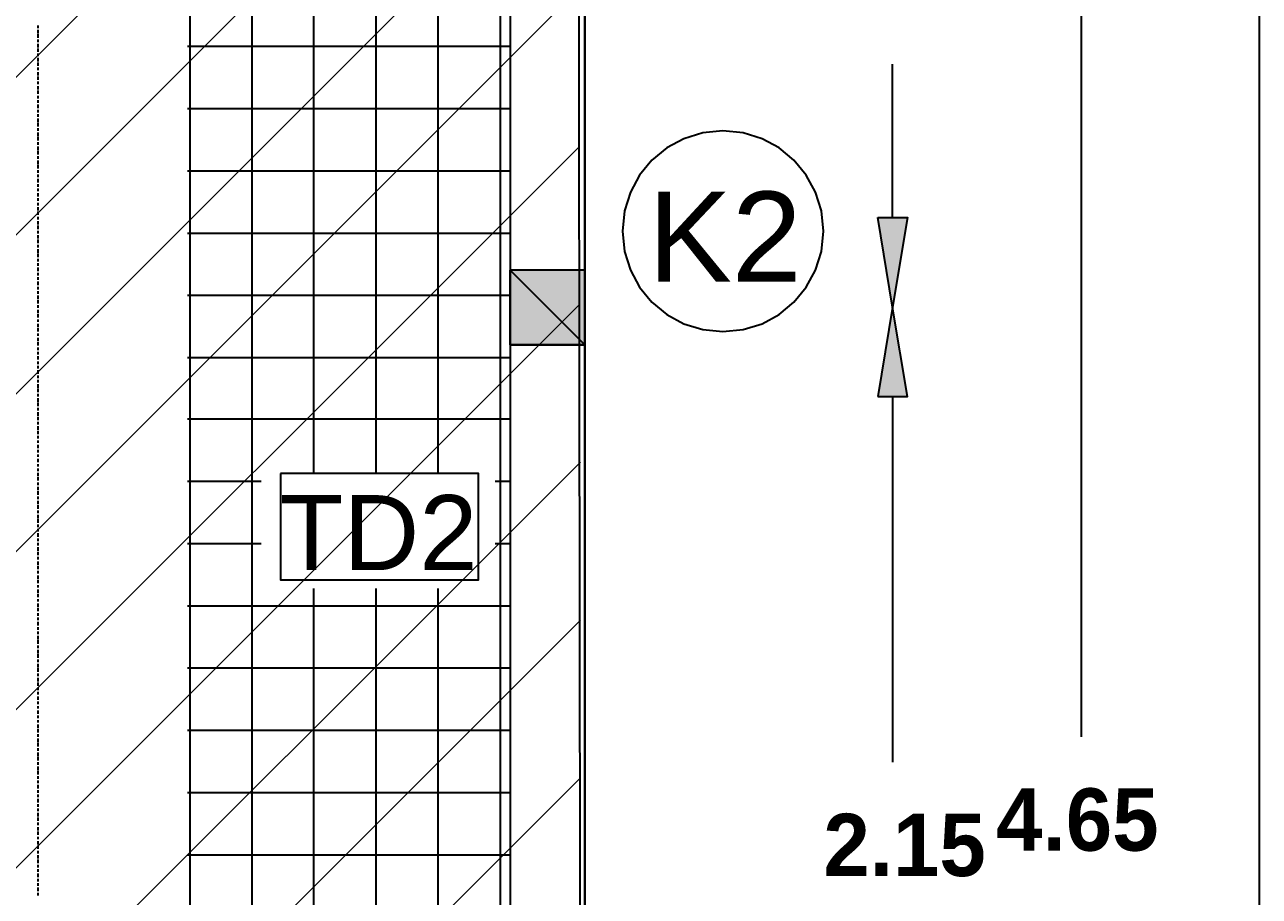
# Model space of a CAD drawing. Header units: metres. Extents: x 2.9 to 42.8, y 1.7 to 28.7.
# Drawn here: x 11.505 to 13.988, y 18.415 to 20.168 of the extents above; entities that cross this region are included whole.
import ezdxf

# ---------------------------------------------------------------- set-up
doc = ezdxf.new("R2010")
doc.units = ezdxf.units.M
for name, color, linetype in [('AMARILLO', 2, 'Continuous'), ('MAGENTA', 6, 'Continuous'), ('NEGRO', 7, 'Continuous'), ('RELLENO_MAGENTA', 6, 'Continuous'), ('RELLENO_ROJO', 1, 'Continuous'), ('ROJO', 1, 'Continuous'), ('TEXTO', 7, 'Continuous')]:
    doc.layers.add(name, color=color, linetype=linetype)
doc.layers.add('RGB_147_149_152', color=7, linetype='Continuous', true_color=0x939598)
doc.styles.add('ArialMT', font='arial.ttf')
doc.styles.add('CityBlueprint', font='cityb___.ttf')

msp = doc.modelspace()

# ---------------------------------------------------------------- hatches: boundary and pattern name
at = {"layer": 'RELLENO_MAGENTA'}
h = msp.add_hatch(color=256, dxfattribs=at)
h.dxf.hatch_style = 1
h.paths.add_polyline_path([(12.6312, 19.6744), (12.4813, 19.6744), (12.6312, 19.5245), (12.6312, 19.6744)])
h.paths.add_polyline_path([(12.4813, 19.6744), (12.6312, 19.5245), (12.4813, 19.5245), (12.4813, 19.6744)])
at = {"layer": 'RELLENO_ROJO'}
h = msp.add_hatch(color=256, dxfattribs=at)
h.dxf.hatch_style = 1
h.paths.add_polyline_path([(13.2203, 19.7803), (13.2803, 19.7803), (13.2503, 19.6003), (13.2203, 19.7803)])
h = msp.add_hatch(color=256, dxfattribs=at)
h.dxf.hatch_style = 1
h.paths.add_polyline_path([(13.2203, 19.4204), (13.2803, 19.4204), (13.2503, 19.6003), (13.2203, 19.4204)])

# ---------------------------------------------------------------- linework, layer by layer
at = {"layer": 'AMARILLO', "lineweight": -3}
for points in [[(11.5323, 20.1612), (11.5323, 20.1665)], [(12.6312, 20.1595), (12.6312, 20.1665)], [(11.5323, 20.1507), (11.5323, 20.1577)], [(11.5323, 20.1418), (11.5323, 20.1489)], [(11.5323, 20.133), (11.5323, 20.1383)], [(12.6312, 20.1507), (12.6312, 20.1577)], [(12.6312, 20.1418), (12.6312, 20.1471)], [(12.6312, 20.1313), (12.6312, 20.1383)], [(11.5323, 20.1224), (11.5323, 20.1295)], [(11.5323, 20.1136), (11.5323, 20.1207)], [(11.5323, 20.1048), (11.5323, 20.1101)], [(12.6312, 20.1224), (12.6312, 20.1295)], [(12.6312, 20.1136), (12.6312, 20.1189)], [(12.6312, 20.1048), (12.6312, 20.1101)], [(11.5323, 20.0942), (11.5323, 20.1013)], [(11.5323, 20.0854), (11.5323, 20.0925)], [(12.6312, 20.0942), (12.6312, 20.1013)], [(12.6312, 20.0854), (12.6312, 20.0907)], [(11.5323, 20.0766), (11.5323, 20.0819)], [(11.5323, 20.066), (11.5323, 20.0731)], [(11.5323, 20.0572), (11.5323, 20.0642)], [(12.6312, 20.0766), (12.6312, 20.0819)], [(12.6312, 20.066), (12.6312, 20.0731)], [(12.6312, 20.0572), (12.6312, 20.0625)], [(11.5323, 20.0484), (11.5323, 20.0537)], [(11.5323, 20.0378), (11.5323, 20.0448)], [(11.5323, 20.029), (11.5323, 20.036)], [(12.6312, 20.0484), (12.6312, 20.0537)], [(12.6312, 20.0378), (12.6312, 20.0448)], [(12.6312, 20.029), (12.6312, 20.036)], [(11.5323, 20.0201), (11.5323, 20.0254)], [(11.5323, 20.0113), (11.5323, 20.0166)], [(12.6312, 20.0201), (12.6312, 20.0254)], [(12.6312, 20.0096), (12.6312, 20.0166)], [(11.5323, 20.0007), (11.5323, 20.0078)], [(11.5323, 19.9919), (11.5323, 19.9972)], [(11.5323, 19.9831), (11.5323, 19.9884)], [(12.6312, 20.0007), (12.6312, 20.0078)], [(12.6312, 19.9919), (12.6312, 19.9972)], [(12.6312, 19.9813), (12.6312, 19.9884)], [(11.5323, 19.9725), (11.5323, 19.9796)], [(11.5323, 19.9637), (11.5323, 19.9708)], [(12.6312, 19.9725), (12.6312, 19.9796)], [(12.6312, 19.9637), (12.6312, 19.969)], [(11.5323, 19.9549), (11.5323, 19.9602)], [(11.5323, 19.9443), (11.5323, 19.9513)], [(11.5323, 19.9355), (11.5323, 19.9425)], [(12.6312, 19.9531), (12.6312, 19.9602)], [(12.6312, 19.9443), (12.6312, 19.9513)], [(12.6312, 19.9355), (12.6312, 19.9408)], [(11.5323, 19.9267), (11.5323, 19.9319)], [(11.5323, 19.9161), (11.5323, 19.9231)], [(11.5323, 19.9072), (11.5323, 19.9143)], [(12.6312, 19.9267), (12.6312, 19.9319)], [(12.6312, 19.9161), (12.6312, 19.9231)], [(12.6312, 19.9072), (12.6312, 19.9125)], [(11.5323, 19.8984), (11.5323, 19.9037)], [(11.5323, 19.8878), (11.5323, 19.8949)], [(11.5323, 19.879), (11.5323, 19.8861)], [(12.6312, 19.8984), (12.6312, 19.9037)], [(12.6312, 19.8878), (12.6312, 19.8949)], [(11.5323, 19.8702), (11.5323, 19.8755)], [(11.5323, 19.8614), (11.5323, 19.8667)], [(12.6312, 19.879), (12.6312, 19.8843)], [(12.6312, 19.8702), (12.6312, 19.8755)], [(12.6312, 19.8596), (12.6312, 19.8667)], [(11.5323, 19.8508), (11.5323, 19.8579)], [(11.5323, 19.842), (11.5323, 19.8473)], [(11.5323, 19.8332), (11.5323, 19.8385)], [(12.6312, 19.8508), (12.6312, 19.8579)], [(12.6312, 19.842), (12.6312, 19.8473)], [(12.6312, 19.8314), (12.6312, 19.8385)], [(11.5323, 19.8226), (11.5323, 19.8296)], [(11.5323, 19.8138), (11.5323, 19.8191)], [(12.6312, 19.8226), (12.6312, 19.8296)], [(12.6312, 19.8138), (12.6312, 19.8191)], [(11.5323, 19.8049), (11.5323, 19.8102)], [(11.5323, 19.7944), (11.5323, 19.8014)], [(11.5323, 19.7855), (11.5323, 19.7926)], [(12.6312, 19.8032), (12.6312, 19.8102)], [(12.6312, 19.7944), (12.6312, 19.8014)], [(12.6312, 19.7855), (12.6312, 19.7908)], [(11.5323, 19.7767), (11.5323, 19.782)], [(11.5323, 19.7661), (11.5323, 19.7732)], [(11.5323, 19.7573), (11.5323, 19.7644)], [(12.6312, 19.775), (12.6312, 19.782)], [(12.6312, 19.7661), (12.6312, 19.7732)], [(12.6312, 19.7573), (12.6312, 19.7626)], [(11.5323, 19.7485), (11.5323, 19.7538)], [(11.5323, 19.7379), (11.5323, 19.745)], [(12.6312, 19.7485), (12.6312, 19.7538)], [(12.6312, 19.7379), (12.6312, 19.745)], [(11.5323, 19.7291), (11.5323, 19.7362)], [(11.5323, 19.7203), (11.5323, 19.7256)], [(11.5323, 19.7097), (11.5323, 19.7168)], [(12.6312, 19.7291), (12.6312, 19.7344)], [(12.6312, 19.7203), (12.6312, 19.7256)], [(12.6312, 19.7097), (12.6312, 19.7168)], [(11.5323, 19.7009), (11.5323, 19.7079)], [(11.5323, 19.6921), (11.5323, 19.6973)], [(11.5323, 19.6832), (11.5323, 19.6885)], [(12.6312, 19.7009), (12.6312, 19.7062)], [(12.6312, 19.6921), (12.6312, 19.6973)], [(12.6312, 19.6815), (12.6312, 19.6885)], [(11.5323, 19.6727), (11.5323, 19.6797)], [(11.5323, 19.6638), (11.5323, 19.6691)], [(12.6312, 19.6727), (12.6312, 19.6797)], [(12.6312, 19.6638), (12.6312, 19.6691)], [(11.5323, 19.655), (11.5323, 19.6603)], [(11.5323, 19.6444), (11.5323, 19.6515)], [(11.5323, 19.6356), (11.5323, 19.6409)], [(12.6312, 19.6533), (12.6312, 19.6603)], [(12.6312, 19.6444), (12.6312, 19.6515)], [(12.6312, 19.6356), (12.6312, 19.6409)], [(11.5323, 19.6268), (11.5323, 19.6321)], [(11.5323, 19.6162), (11.5323, 19.6233)], [(11.5323, 19.6074), (11.5323, 19.6144)], [(12.6312, 19.625), (12.6312, 19.6321)], [(12.6312, 19.6162), (12.6312, 19.6233)], [(11.5323, 19.5986), (11.5323, 19.6039)], [(11.5323, 19.588), (11.5323, 19.595)], [(12.6312, 19.6074), (12.6312, 19.6127)], [(12.6312, 19.5968), (12.6312, 19.6039)], [(12.6312, 19.588), (12.6312, 19.595)], [(11.5323, 19.5792), (11.5323, 19.5862)], [(11.5323, 19.5703), (11.5323, 19.5756)], [(11.5323, 19.5598), (11.5323, 19.5668)], [(12.6312, 19.5792), (12.6312, 19.5845)], [(12.6312, 19.5703), (12.6312, 19.5756)], [(12.6312, 19.5598), (12.6312, 19.5668)], [(11.5323, 19.5509), (11.5323, 19.558)], [(11.5323, 19.5421), (11.5323, 19.5474)], [(11.5323, 19.5315), (11.5323, 19.5386)], [(12.6312, 19.5509), (12.6312, 19.5562)], [(12.6312, 19.5421), (12.6312, 19.5474)], [(12.6312, 19.5315), (12.6312, 19.5386)], [(11.5323, 19.5227), (11.5323, 19.5298)], [(11.5323, 19.5139), (11.5323, 19.5192)], [(12.6312, 19.5227), (12.6312, 19.5298)], [(12.6312, 19.5139), (12.6312, 19.5192)], [(11.5323, 19.5051), (11.5323, 19.5104)], [(11.5323, 19.4945), (11.5323, 19.5016)], [(11.5323, 19.4857), (11.5323, 19.491)], [(12.6312, 19.5033), (12.6312, 19.5104)], [(12.6312, 19.4945), (12.6312, 19.5016)], [(12.6312, 19.4857), (12.6312, 19.491)], [(11.5323, 19.4769), (11.5323, 19.4822)], [(11.5323, 19.4663), (11.5323, 19.4733)], [(12.6312, 19.4751), (12.6312, 19.4822)], [(12.6312, 19.4663), (12.6312, 19.4733)], [(11.5323, 19.4575), (11.5323, 19.4628)], [(11.5323, 19.4486), (11.5323, 19.4539)], [(11.5323, 19.4381), (11.5323, 19.4451)], [(12.6312, 19.4575), (12.6312, 19.4628)], [(12.6312, 19.4469), (12.6312, 19.4539)], [(12.6312, 19.4381), (12.6312, 19.4451)], [(11.5323, 19.4292), (11.5323, 19.4363)], [(11.5323, 19.4204), (11.5323, 19.4257)], [(11.5323, 19.4098), (11.5323, 19.4169)], [(12.6312, 19.4292), (12.6312, 19.4345)], [(12.6312, 19.4187), (12.6312, 19.4257)], [(12.6312, 19.4098), (12.6312, 19.4169)], [(11.5323, 19.401), (11.5323, 19.4081)], [(11.5323, 19.3922), (11.5323, 19.3975)], [(12.6312, 19.401), (12.6312, 19.4063)], [(12.6312, 19.3922), (12.6312, 19.3975)], [(11.5323, 19.3816), (11.5323, 19.3887)], [(11.5323, 19.3728), (11.5323, 19.3798)], [(11.5323, 19.364), (11.5323, 19.3693)], [(12.6312, 19.3816), (12.6312, 19.3887)], [(12.6312, 19.3728), (12.6312, 19.3781)], [(12.6312, 19.364), (12.6312, 19.3693)], [(11.5323, 19.3534), (11.5323, 19.3604)], [(11.5323, 19.3446), (11.5323, 19.3516)], [(11.5323, 19.3358), (11.5323, 19.341)], [(12.6312, 19.3534), (12.6312, 19.3604)], [(12.6312, 19.3446), (12.6312, 19.3516)], [(12.6312, 19.3358), (12.6312, 19.341)], [(11.5323, 19.3269), (11.5323, 19.3322)], [(11.5323, 19.3163), (11.5323, 19.3234)], [(12.6312, 19.3252), (12.6312, 19.3322)], [(12.6312, 19.3163), (12.6312, 19.3234)], [(11.5323, 19.3075), (11.5323, 19.3128)], [(11.5323, 19.2987), (11.5323, 19.304)], [(11.5323, 19.2881), (11.5323, 19.2952)], [(12.6312, 19.3075), (12.6312, 19.3128)], [(12.6312, 19.2969), (12.6312, 19.304)], [(12.6312, 19.2881), (12.6312, 19.2952)], [(11.5323, 19.2793), (11.5323, 19.2846)], [(11.5323, 19.2705), (11.5323, 19.2758)], [(11.5323, 19.2599), (11.5323, 19.267)], [(12.6312, 19.2793), (12.6312, 19.2846)], [(12.6312, 19.2687), (12.6312, 19.2758)], [(12.6312, 19.2599), (12.6312, 19.267)], [(11.5323, 19.2511), (11.5323, 19.2581)], [(11.5323, 19.2423), (11.5323, 19.2476)], [(12.6312, 19.2511), (12.6312, 19.2564)], [(12.6312, 19.2423), (12.6312, 19.2476)], [(11.5323, 19.2317), (11.5323, 19.2387)], [(11.5323, 19.2229), (11.5323, 19.2299)], [(11.5323, 19.214), (11.5323, 19.2193)], [(12.6312, 19.2317), (12.6312, 19.2387)], [(12.6312, 19.2229), (12.6312, 19.2282)], [(12.6312, 19.214), (12.6312, 19.2193)], [(11.5323, 19.2035), (11.5323, 19.2105)], [(11.5323, 19.1946), (11.5323, 19.2017)], [(11.5323, 19.1858), (11.5323, 19.1911)], [(12.6312, 19.2035), (12.6312, 19.2105)], [(12.6312, 19.1946), (12.6312, 19.1999)], [(12.6312, 19.1858), (12.6312, 19.1911)], [(11.5323, 19.1752), (11.5323, 19.1823)], [(11.5323, 19.1664), (11.5323, 19.1735)], [(12.6312, 19.1752), (12.6312, 19.1823)], [(12.6312, 19.1664), (12.6312, 19.1735)], [(11.5323, 19.1576), (11.5323, 19.1629)], [(11.5323, 19.1488), (11.5323, 19.1541)], [(11.5323, 19.1382), (11.5323, 19.1453)], [(12.6312, 19.1576), (12.6312, 19.1629)], [(12.6312, 19.147), (12.6312, 19.1541)], [(12.6312, 19.1382), (12.6312, 19.1453)], [(11.5323, 19.1294), (11.5323, 19.1347)], [(11.5323, 19.1206), (11.5323, 19.1258)], [(11.5323, 19.11), (11.5323, 19.117)], [(12.6312, 19.1294), (12.6312, 19.1347)], [(12.6312, 19.1188), (12.6312, 19.1258)], [(12.6312, 19.11), (12.6312, 19.117)], [(11.5323, 19.1012), (11.5323, 19.1082)], [(11.5323, 19.0923), (11.5323, 19.0976)], [(12.6312, 19.1012), (12.6312, 19.1064)], [(12.6312, 19.0906), (12.6312, 19.0976)], [(11.5323, 19.0818), (11.5323, 19.0888)], [(11.5323, 19.0729), (11.5323, 19.08)], [(11.5323, 19.0641), (11.5323, 19.0694)], [(12.6312, 19.0818), (12.6312, 19.0888)], [(12.6312, 19.0729), (12.6312, 19.0782)], [(12.6312, 19.0641), (12.6312, 19.0694)], [(11.5323, 19.0535), (11.5323, 19.0606)], [(11.5323, 19.0447), (11.5323, 19.0518)], [(12.6312, 19.0535), (12.6312, 19.0606)], [(12.6312, 19.0447), (12.6312, 19.05)], [(11.5323, 19.0359), (11.5323, 19.0412)], [(11.5323, 19.0253), (11.5323, 19.0324)], [(11.5323, 19.0165), (11.5323, 19.0235)], [(12.6312, 19.0359), (12.6312, 19.0412)], [(12.6312, 19.0253), (12.6312, 19.0324)], [(12.6312, 19.0165), (12.6312, 19.0218)], [(11.5323, 19.0077), (11.5323, 19.013)], [(11.5323, 18.9971), (11.5323, 19.0041)], [(11.5323, 18.9883), (11.5323, 18.9953)], [(12.6312, 19.0077), (12.6312, 19.013)], [(12.6312, 18.9971), (12.6312, 19.0041)], [(12.6312, 18.9883), (12.6312, 18.9953)], [(11.5323, 18.9794), (11.5323, 18.9847)], [(11.5323, 18.9706), (11.5323, 18.9759)], [(12.6312, 18.9794), (12.6312, 18.9847)], [(12.6312, 18.9689), (12.6312, 18.9759)], [(11.5323, 18.96), (11.5323, 18.9671)], [(11.5323, 18.9512), (11.5323, 18.9565)], [(11.5323, 18.9424), (11.5323, 18.9477)], [(12.6312, 18.96), (12.6312, 18.9671)], [(12.6312, 18.9512), (12.6312, 18.9565)], [(12.6312, 18.9406), (12.6312, 18.9477)], [(11.5323, 18.9318), (11.5323, 18.9389)], [(11.5323, 18.923), (11.5323, 18.9301)], [(11.5323, 18.9142), (11.5323, 18.9195)], [(12.6312, 18.9318), (12.6312, 18.9389)], [(12.6312, 18.923), (12.6312, 18.9283)], [(12.6312, 18.9124), (12.6312, 18.9195)], [(11.5323, 18.9036), (11.5323, 18.9107)], [(11.5323, 18.8948), (11.5323, 18.9018)], [(12.6312, 18.9036), (12.6312, 18.9107)], [(12.6312, 18.8948), (12.6312, 18.9001)], [(11.5323, 18.886), (11.5323, 18.8912)], [(11.5323, 18.8754), (11.5323, 18.8824)], [(11.5323, 18.8666), (11.5323, 18.8736)], [(12.6312, 18.886), (12.6312, 18.8912)], [(12.6312, 18.8754), (12.6312, 18.8824)], [(12.6312, 18.8666), (12.6312, 18.8718)], [(11.5323, 18.8577), (11.5323, 18.863)], [(11.5323, 18.8472), (11.5323, 18.8542)], [(11.5323, 18.8383), (11.5323, 18.8454)], [(12.6312, 18.8577), (12.6312, 18.863)], [(12.6312, 18.8472), (12.6312, 18.8542)], [(12.6312, 18.8383), (12.6312, 18.8436)], [(11.5323, 18.8295), (11.5323, 18.8348)], [(11.5323, 18.8207), (11.5323, 18.826)], [(12.6312, 18.8295), (12.6312, 18.8348)], [(12.6312, 18.8189), (12.6312, 18.826)], [(11.5323, 18.8101), (11.5323, 18.8172)], [(11.5323, 18.8013), (11.5323, 18.8066)], [(11.5323, 18.7925), (11.5323, 18.7978)], [(12.6312, 18.8101), (12.6312, 18.8172)], [(12.6312, 18.8013), (12.6312, 18.8066)], [(12.6312, 18.7907), (12.6312, 18.7978)], [(11.5323, 18.7819), (11.5323, 18.7889)], [(11.5323, 18.7731), (11.5323, 18.7784)], [(11.5323, 18.7643), (11.5323, 18.7695)], [(12.6312, 18.7819), (12.6312, 18.7889)], [(12.6312, 18.7731), (12.6312, 18.7784)], [(12.6312, 18.7625), (12.6312, 18.7695)], [(11.5323, 18.7537), (11.5323, 18.7607)], [(11.5323, 18.7448), (11.5323, 18.7519)], [(12.6312, 18.7537), (12.6312, 18.7607)], [(12.6312, 18.7448), (12.6312, 18.7501)], [(11.5323, 18.736), (11.5323, 18.7413)], [(11.5323, 18.7254), (11.5323, 18.7325)], [(11.5323, 18.7166), (11.5323, 18.7237)], [(12.6312, 18.7343), (12.6312, 18.7413)], [(12.6312, 18.7254), (12.6312, 18.7325)], [(12.6312, 18.7166), (12.6312, 18.7219)], [(11.5323, 18.7078), (11.5323, 18.7131)], [(11.5323, 18.6972), (11.5323, 18.7043)], [(11.5323, 18.6884), (11.5323, 18.6955)], [(12.6312, 18.7078), (12.6312, 18.7131)], [(12.6312, 18.6972), (12.6312, 18.7043)], [(11.5323, 18.6796), (11.5323, 18.6849)], [(11.5323, 18.669), (11.5323, 18.6761)], [(12.6312, 18.6884), (12.6312, 18.6937)], [(12.6312, 18.6796), (12.6312, 18.6849)], [(12.6312, 18.669), (12.6312, 18.6761)], [(11.5323, 18.6602), (11.5323, 18.6672)], [(11.5323, 18.6514), (11.5323, 18.6567)], [(11.5323, 18.6425), (11.5323, 18.6478)], [(12.6312, 18.6602), (12.6312, 18.6655)], [(12.6312, 18.6514), (12.6312, 18.6567)], [(12.6312, 18.6408), (12.6312, 18.6478)], [(11.5323, 18.632), (11.5323, 18.639)], [(11.5323, 18.6231), (11.5323, 18.6284)], [(12.6312, 18.632), (12.6312, 18.639)], [(12.6312, 18.6231), (12.6312, 18.6284)], [(11.5323, 18.6143), (11.5323, 18.6196)], [(11.5323, 18.6037), (11.5323, 18.6108)], [(11.5323, 18.5949), (11.5323, 18.6002)], [(12.6312, 18.6126), (12.6312, 18.6196)], [(12.6312, 18.6037), (12.6312, 18.6108)], [(12.6312, 18.5949), (12.6312, 18.6002)], [(11.5323, 18.5861), (11.5323, 18.5914)], [(11.5323, 18.5755), (11.5323, 18.5826)], [(11.5323, 18.5667), (11.5323, 18.5737)], [(12.6312, 18.5843), (12.6312, 18.5914)], [(12.6312, 18.5755), (12.6312, 18.5826)], [(12.6312, 18.5667), (12.6312, 18.572)], [(11.5323, 18.5579), (11.5323, 18.5632)], [(11.5323, 18.5473), (11.5323, 18.5543)], [(11.5323, 18.5385), (11.5323, 18.5455)], [(12.6312, 18.5561), (12.6312, 18.5632)], [(12.6312, 18.5473), (12.6312, 18.5543)], [(11.5323, 18.5297), (11.5323, 18.5349)], [(11.5323, 18.5191), (11.5323, 18.5261)], [(12.6312, 18.5385), (12.6312, 18.5438)], [(12.6312, 18.5297), (12.6312, 18.5349)], [(12.6312, 18.5191), (12.6312, 18.5261)], [(11.5323, 18.5103), (11.5323, 18.5173)], [(11.5323, 18.5014), (11.5323, 18.5067)], [(11.5323, 18.4908), (11.5323, 18.4979)], [(12.6312, 18.5103), (12.6312, 18.5155)], [(12.6312, 18.5014), (12.6312, 18.5067)], [(12.6312, 18.4908), (12.6312, 18.4979)], [(11.5323, 18.482), (11.5323, 18.4891)], [(11.5323, 18.4732), (11.5323, 18.4785)], [(12.6312, 18.482), (12.6312, 18.4891)], [(12.6312, 18.4732), (12.6312, 18.4785)], [(11.5323, 18.4644), (11.5323, 18.4697)], [(11.5323, 18.4538), (11.5323, 18.4609)], [(11.5323, 18.445), (11.5323, 18.4503)], [(12.6312, 18.4626), (12.6312, 18.4697)], [(12.6312, 18.4538), (12.6312, 18.4609)], [(12.6312, 18.445), (12.6312, 18.4503)], [(11.5323, 18.4362), (11.5323, 18.4415)], [(11.5323, 18.4256), (11.5323, 18.4326)], [(11.5323, 18.4168), (11.5323, 18.4221)], [(12.6312, 18.4344), (12.6312, 18.4415)], [(12.6312, 18.4256), (12.6312, 18.4326)], [(12.6312, 18.4168), (12.6312, 18.4221)]]:
    msp.add_lwpolyline(points, dxfattribs=at)
at = {"layer": 'MAGENTA', "lineweight": -3}
for points in [[(12.6312, 19.6744), (12.4813, 19.6744), (12.6312, 19.5245)], [(12.4813, 19.6744), (12.6312, 19.5245), (12.4813, 19.5245)], [(12.4813, 19.6744), (12.4813, 19.5245), (12.6312, 19.5245), (12.6312, 19.6744)]]:
    msp.add_lwpolyline(points, close=True, dxfattribs=at)
at = {"layer": 'NEGRO', "lineweight": -3}
for points in [[(4.632, 6.1242), (4.632, 26.125), (12.6312, 26.125), (12.6312, 6.1242)], [(9.1317, 7.5741), (9.1317, 7.4242), (12.4813, 7.4242), (12.4813, 6.2742), (12.4813, 6.1242), (12.6312, 6.1242), (12.6312, 21.8246), (12.4813, 21.8246), (12.4813, 20.9762), (11.2818, 20.9762), (11.2818, 20.8262), (12.4813, 20.8262), (12.4813, 16.3248), (11.2818, 16.3248), (11.2818, 16.1749), (12.4813, 16.1749), (12.4813, 11.3753), (10.2323, 11.3753), (10.2323, 11.2254), (12.4813, 11.2254), (12.4813, 7.5741)], [(12.0191, 19.2652), (12.0191, 19.0518), (12.4178, 19.0518), (12.4178, 19.2652)]]:
    msp.add_lwpolyline(points, close=True, dxfattribs=at)
for points in [[(12.6312, 11.2254), (12.6189, 21.0256), (5.7944, 21.0256)], [(11.8375, 16.3248), (11.8375, 20.8262)], [(11.9627, 16.7464), (11.9627, 20.8262)], [(12.0862, 19.2652), (12.0862, 20.8262)], [(12.2114, 19.2652), (12.2114, 20.8262)], [(12.3366, 19.2652), (12.3366, 20.8262)], [(12.4619, 17.3884), (12.4619, 20.8262)], [(12.4813, 20.1242), (11.8322, 20.1242)], [(12.4813, 19.999), (11.8322, 19.999)], [(12.4813, 19.8737), (11.8322, 19.8737)], [(12.4813, 19.7485), (11.8322, 19.7485)], [(12.4813, 19.6233), (11.8322, 19.6233)], [(12.4813, 19.498), (11.8322, 19.498)], [(12.4813, 19.3746), (11.8322, 19.3746)], [(11.9803, 19.2493), (11.8322, 19.2493)], [(12.4813, 19.2493), (12.4513, 19.2493)], [(11.9803, 19.1241), (11.8322, 19.1241)], [(12.4813, 19.1241), (12.4513, 19.1241)], [(12.0862, 17.3884), (12.0862, 19.0341)], [(12.2114, 17.3884), (12.2114, 19.0341)], [(12.3366, 17.3884), (12.3366, 19.0341)], [(12.4813, 18.9988), (11.8322, 18.9988)], [(12.4813, 18.8736), (11.8322, 18.8736)], [(12.4813, 18.7484), (11.8322, 18.7484)], [(12.4813, 18.6231), (11.8322, 18.6231)], [(12.4813, 18.4979), (11.8322, 18.4979)]]:
    msp.add_lwpolyline(points, dxfattribs=at)
at = {"layer": 'RGB_147_149_152', "lineweight": 15}
for points in [[(5.782, 14.3581), (12.4495, 21.0256)], [(5.782, 14.0388), (12.6189, 20.8774)], [(5.782, 13.7213), (12.6206, 20.5599)], [(5.782, 13.402), (12.6206, 20.2424)], [(6.0713, 13.3756), (12.6206, 19.9231)], [(6.3906, 13.3756), (12.6206, 19.6056)], [(6.7081, 13.3756), (12.6224, 19.2881)], [(7.0273, 13.3756), (12.6224, 18.9706)], [(7.2813, 13.3121), (12.6224, 18.6531)]]:
    msp.add_lwpolyline(points, dxfattribs=at)
at = {"layer": 'ROJO', "lineweight": -3}
for points in [[(13.9876, 25.945), (13.9876, 16.323)], [(13.6296, 20.7204), (13.6296, 18.736)], [(13.2503, 19.7803), (13.2503, 20.0889)], [(13.2503, 19.4204), (13.2503, 18.6849)]]:
    msp.add_lwpolyline(points, dxfattribs=at)
for points in [[(13.111, 19.7529), (13.1069, 19.7936), (13.0951, 19.8315), (13.0765, 19.8658), (13.0518, 19.8957), (13.0219, 19.9204), (12.9876, 19.939), (12.9497, 19.9508), (12.909, 19.9549), (12.8683, 19.9508), (12.8304, 19.939), (12.7961, 19.9204), (12.7662, 19.8957), (12.7415, 19.8658), (12.7229, 19.8315), (12.7112, 19.7936), (12.7071, 19.7529), (12.7112, 19.7122), (12.7229, 19.6743), (12.7415, 19.64), (12.7662, 19.6101), (12.7961, 19.5854), (12.8304, 19.5668), (12.8683, 19.555), (12.909, 19.5509), (12.9497, 19.555), (12.9876, 19.5668), (13.0219, 19.5854), (13.0518, 19.6101), (13.0765, 19.64), (13.0951, 19.6743), (13.1069, 19.7122)], [(13.2203, 19.7803), (13.2803, 19.7803), (13.2503, 19.6003)], [(13.2203, 19.4204), (13.2803, 19.4204), (13.2503, 19.6003)]]:
    msp.add_lwpolyline(points, close=True, dxfattribs=at)

# ---------------------------------------------------------------- texts
at = {"layer": 'TEXTO', "color": 1, "true_color": 0xff0000, "style": 'ArialMT'}
msp.add_text('K2', height=0.1811, dxfattribs=at).set_placement((12.7582, 19.6515))
at = {"layer": 'TEXTO', "color": 18, "true_color": 0x000000, "style": 'ArialMT'}
msp.add_text('TD2', height=0.1509, dxfattribs=at).set_placement((12.0174, 19.0712))
at = {"layer": 'TEXTO', "color": 2, "true_color": 0xffff00, "style": 'CityBlueprint'}
for s, p in [('4.65', (13.4585, 18.5067)), ('2.15', (13.111, 18.4556))]:
    msp.add_text(s, height=0.1255, dxfattribs=at).set_placement(p)

doc.saveas('drawing.dxf')
